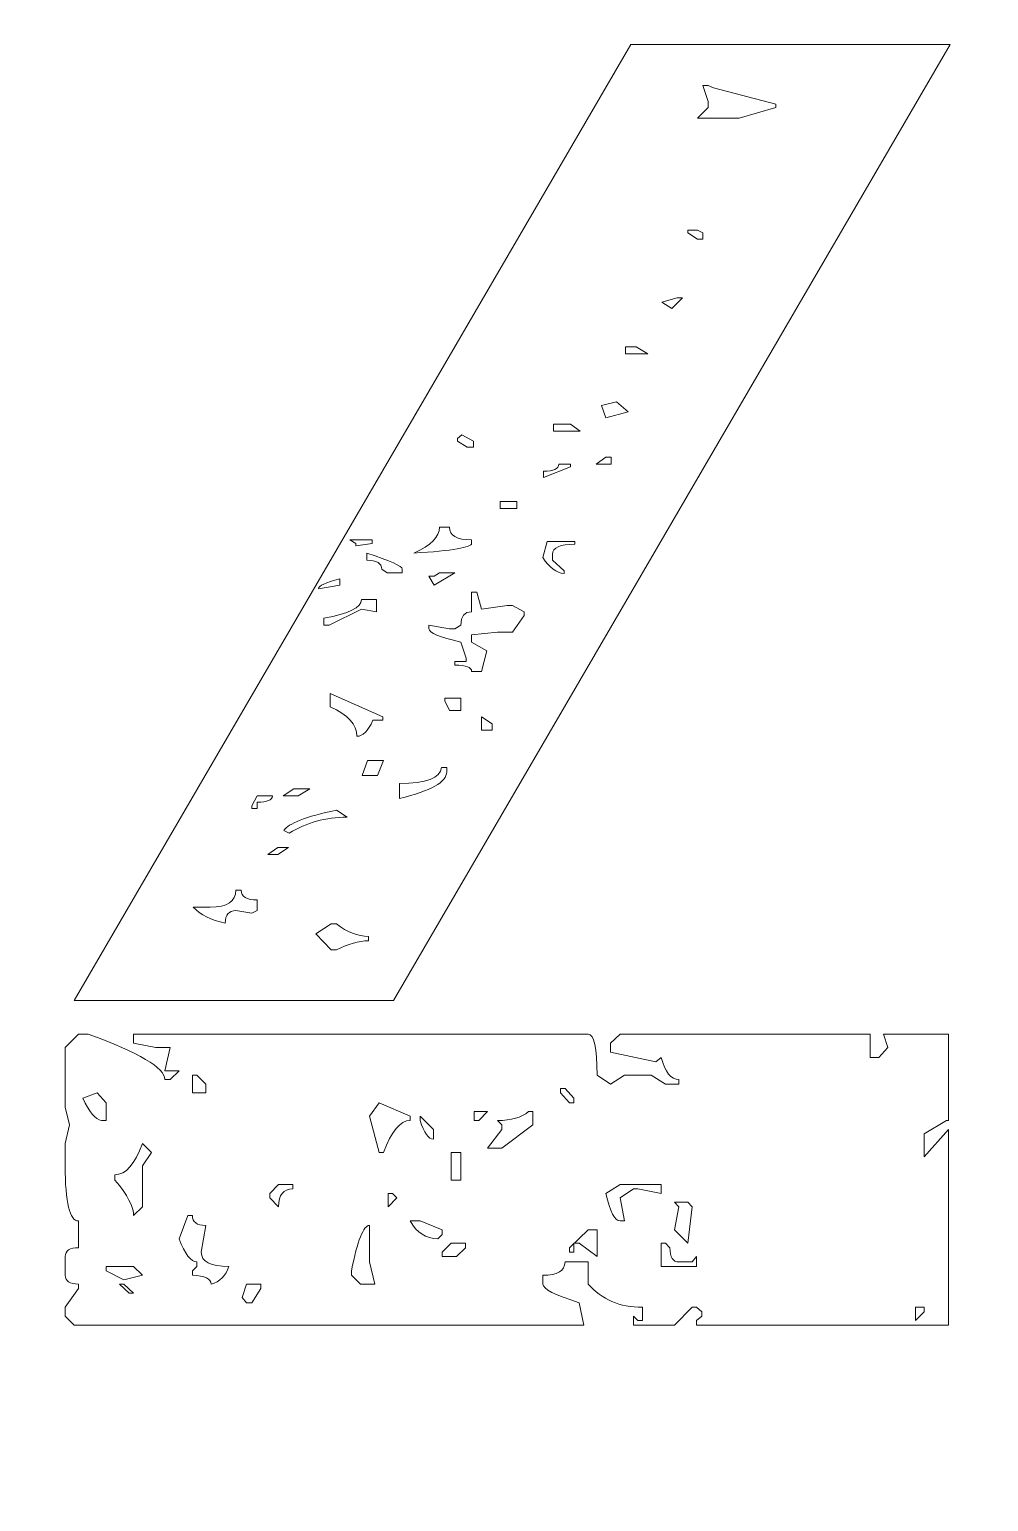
# Model space of a CAD drawing. Header units: centimetres. Extents: x -162 to 162, y -134 to 134.
# Drawn here: x 48.32 to 48.818, y -29.034 to -28.269 of the extents above; entities that cross this region are included whole.
import ezdxf

# ---------------------------------------------------------------- set-up
doc = ezdxf.new("R2010")
doc.units = ezdxf.units.CM
doc.header["$MEASUREMENT"] = 0
doc.layers.add('Capa 1', color=7, linetype='Continuous')
doc.layers.add('GUIDE', color=7, linetype='Continuous')

msp = doc.modelspace()

# ---------------------------------------------------------------- linework, layer by layer
at = {"layer": 'Capa 1', "lineweight": 9}
msp.add_open_spline([(39.49747, -30.2568), (39.49747, -30.2568), (49.20983, -30.2568), (49.20983, -30.2568), (49.20983, -30.2568), (49.20983, -29.8733), (49.20983, -29.8733), (49.20983, -29.8733), (50.06557, -29.8733), (50.06557, -29.8733), (50.06557, -29.8733), (50.06557, -30.16273), (50.06557, -30.16273), (50.12111, -30.14571), (50.17578, -30.12685), (50.22953, -30.10445), (50.47505, -30.00412), (50.73761, -29.95215), (51.00284, -29.95215), (51.00284, -29.95215), (51.43026, -29.95215), (51.43026, -29.95215), (51.43026, -29.95215), (50.92846, -26.84015), (50.92846, -26.84015), (50.92846, -26.84015), (37.81558, -26.84015), (37.81558, -26.84015), (37.81558, -26.84015), (37.31378, -29.95215), (37.31378, -29.95215), (37.31378, -29.95215), (37.7412, -29.95215), (37.7412, -29.95215), (38.00647, -29.95215), (38.26899, -30.00412), (38.51453, -30.10445), (38.55574, -30.12147), (38.59783, -30.13674), (38.64084, -30.15017), (38.64084, -30.15017), (38.64084, -29.8733), (38.64084, -29.8733), (38.64084, -29.8733), (39.49747, -29.8733), (39.49747, -29.8733), (39.49747, -29.8733), (39.49747, -30.2568), (39.49747, -30.2568)], degree=3, knots=[0, 0, 0, 0, 0.0625, 0.0625, 0.0625, 0.125, 0.125, 0.125, 0.1875, 0.1875, 0.1875, 0.25, 0.25, 0.25, 0.3125, 0.3125, 0.3125, 0.375, 0.375, 0.375, 0.4375, 0.4375, 0.4375, 0.5, 0.5, 0.5, 0.5625, 0.5625, 0.5625, 0.625, 0.625, 0.625, 0.6875, 0.6875, 0.6875, 0.75, 0.75, 0.75, 0.8125, 0.8125, 0.8125, 0.875, 0.875, 0.875, 0.9375, 0.9375, 0.9375, 1, 1, 1, 1], dxfattribs=at)
at = {"layer": 'Capa 1', "color": 2, "lineweight": 9}
for points, knots in [([(48.63229, -28.27634), (48.63229, -28.27634), (48.79829, -28.27634), (48.79829, -28.27634), (48.79829, -28.27634), (48.50883, -28.77343), (48.50883, -28.77343), (48.50883, -28.77343), (48.34282, -28.77343), (48.34282, -28.77343), (48.34282, -28.77343), (48.63229, -28.27634), (48.63229, -28.27634)], [0, 0, 0, 0, 0.25, 0.25, 0.25, 0.5, 0.5, 0.5, 0.75, 0.75, 0.75, 1, 1, 1, 1]), ([(48.70766, -28.30917), (48.70766, -28.30917), (48.70766, -28.30732), (48.70766, -28.30732), (48.70766, -28.30732), (48.67529, -28.29899), (48.67529, -28.29899), (48.67529, -28.29899), (48.67252, -28.29761), (48.67252, -28.29761), (48.67252, -28.29761), (48.66974, -28.29761), (48.66974, -28.29761), (48.66974, -28.29761), (48.67252, -28.30593), (48.67252, -28.30593), (48.67252, -28.30593), (48.67252, -28.30917), (48.67252, -28.30917), (48.67252, -28.30917), (48.66697, -28.31472), (48.66697, -28.31472), (48.66697, -28.31472), (48.6887, -28.31472), (48.6887, -28.31472), (48.6887, -28.31472), (48.70766, -28.30917), (48.70766, -28.30917)], [0, 0, 0, 0, 0.111111, 0.111111, 0.111111, 0.222222, 0.222222, 0.222222, 0.333333, 0.333333, 0.333333, 0.444444, 0.444444, 0.444444, 0.555556, 0.555556, 0.555556, 0.666667, 0.666667, 0.666667, 0.777778, 0.777778, 0.777778, 0.888889, 0.888889, 0.888889, 1, 1, 1, 1]), ([(48.66974, -28.3776), (48.66974, -28.3776), (48.66974, -28.37437), (48.66974, -28.37437), (48.66974, -28.37437), (48.66697, -28.37298), (48.66697, -28.37298), (48.66697, -28.37298), (48.66188, -28.37298), (48.66188, -28.37298), (48.66188, -28.37298), (48.66188, -28.37437), (48.66188, -28.37437), (48.66188, -28.37437), (48.66697, -28.3776), (48.66697, -28.3776), (48.66697, -28.3776), (48.66974, -28.3776), (48.66974, -28.3776)], [0, 0, 0, 0, 0.166667, 0.166667, 0.166667, 0.333333, 0.333333, 0.333333, 0.5, 0.5, 0.5, 0.666667, 0.666667, 0.666667, 0.833333, 0.833333, 0.833333, 1, 1, 1, 1]), ([(48.65356, -28.41367), (48.65356, -28.41367), (48.65911, -28.40812), (48.65911, -28.40812), (48.65911, -28.40812), (48.65633, -28.40812), (48.65633, -28.40812), (48.65633, -28.40812), (48.64847, -28.41043), (48.64847, -28.41043), (48.64847, -28.41043), (48.65356, -28.41367), (48.65356, -28.41367)], [0, 0, 0, 0, 0.25, 0.25, 0.25, 0.5, 0.5, 0.5, 0.75, 0.75, 0.75, 1, 1, 1, 1]), ([(48.64107, -28.43725), (48.64107, -28.43725), (48.63506, -28.43356), (48.63506, -28.43356), (48.63506, -28.43356), (48.62951, -28.43356), (48.62951, -28.43356), (48.62951, -28.43356), (48.62951, -28.43725), (48.62951, -28.43725), (48.62951, -28.43725), (48.64107, -28.43725), (48.64107, -28.43725)], [0, 0, 0, 0, 0.25, 0.25, 0.25, 0.5, 0.5, 0.5, 0.75, 0.75, 0.75, 1, 1, 1, 1]), ([(48.6309, -28.46731), (48.6309, -28.46731), (48.62489, -28.46222), (48.62489, -28.46222), (48.62489, -28.46222), (48.61703, -28.46407), (48.61703, -28.46407), (48.61703, -28.46407), (48.61934, -28.47055), (48.61934, -28.47055), (48.61934, -28.47055), (48.6309, -28.46731), (48.6309, -28.46731)], [0, 0, 0, 0, 0.25, 0.25, 0.25, 0.5, 0.5, 0.5, 0.75, 0.75, 0.75, 1, 1, 1, 1]), ([(48.60593, -28.47748), (48.60593, -28.47748), (48.60084, -28.47378), (48.60084, -28.47378), (48.60084, -28.47378), (48.59206, -28.47378), (48.59206, -28.47378), (48.59206, -28.47378), (48.59206, -28.47748), (48.59206, -28.47748), (48.59206, -28.47748), (48.60593, -28.47748), (48.60593, -28.47748)], [0, 0, 0, 0, 0.25, 0.25, 0.25, 0.5, 0.5, 0.5, 0.75, 0.75, 0.75, 1, 1, 1, 1]), ([(48.55044, -28.48581), (48.55044, -28.48581), (48.55044, -28.48257), (48.55044, -28.48257), (48.55044, -28.48257), (48.54443, -28.47933), (48.54443, -28.47933), (48.54443, -28.47933), (48.54212, -28.48118), (48.54212, -28.48118), (48.54212, -28.48118), (48.54212, -28.48257), (48.54212, -28.48257), (48.54212, -28.48257), (48.5472, -28.48581), (48.5472, -28.48581), (48.5472, -28.48581), (48.55044, -28.48581), (48.55044, -28.48581)], [0, 0, 0, 0, 0.166667, 0.166667, 0.166667, 0.333333, 0.333333, 0.333333, 0.5, 0.5, 0.5, 0.666667, 0.666667, 0.666667, 0.833333, 0.833333, 0.833333, 1, 1, 1, 1]), ([(48.60084, -28.49598), (48.60084, -28.49598), (48.60084, -28.49459), (48.60084, -28.49459), (48.60084, -28.49459), (48.59483, -28.49459), (48.59483, -28.49459), (48.59483, -28.49706), (48.59221, -28.49829), (48.58697, -28.49829), (48.58697, -28.49829), (48.58697, -28.50153), (48.58697, -28.50153), (48.58697, -28.50153), (48.60084, -28.49598), (48.60084, -28.49598)], [0, 0, 0, 0, 0.2, 0.2, 0.2, 0.4, 0.4, 0.4, 0.6, 0.6, 0.6, 0.8, 0.8, 0.8, 1, 1, 1, 1]), ([(48.62212, -28.49459), (48.62212, -28.49459), (48.62212, -28.49089), (48.62212, -28.49089), (48.62212, -28.49089), (48.61934, -28.49089), (48.61934, -28.49089), (48.61934, -28.49089), (48.61425, -28.49459), (48.61425, -28.49459), (48.61425, -28.49459), (48.62212, -28.49459), (48.62212, -28.49459)], [0, 0, 0, 0, 0.25, 0.25, 0.25, 0.5, 0.5, 0.5, 0.75, 0.75, 0.75, 1, 1, 1, 1]), ([(48.5731, -28.51771), (48.5731, -28.51771), (48.5731, -28.51401), (48.5731, -28.51401), (48.5731, -28.51401), (48.56431, -28.51401), (48.56431, -28.51401), (48.56431, -28.51401), (48.56431, -28.51771), (48.56431, -28.51771), (48.56431, -28.51771), (48.5731, -28.51771), (48.5731, -28.51771)], [0, 0, 0, 0, 0.25, 0.25, 0.25, 0.5, 0.5, 0.5, 0.75, 0.75, 0.75, 1, 1, 1, 1]), ([(48.54952, -28.53575), (48.54952, -28.53575), (48.54952, -28.5339), (48.54952, -28.5339), (48.54181, -28.5339), (48.53796, -28.53174), (48.53796, -28.52742), (48.53796, -28.52742), (48.53287, -28.52742), (48.53287, -28.52742), (48.53287, -28.53236), (48.5284, -28.53683), (48.51946, -28.54083), (48.5395, -28.5396), (48.54952, -28.53791), (48.54952, -28.53575)], [0, 0, 0, 0, 0.2, 0.2, 0.2, 0.4, 0.4, 0.4, 0.6, 0.6, 0.6, 0.8, 0.8, 0.8, 1, 1, 1, 1]), ([(48.49773, -28.53575), (48.49773, -28.53575), (48.49773, -28.5339), (48.49773, -28.5339), (48.49773, -28.5339), (48.48617, -28.5339), (48.48617, -28.5339), (48.48617, -28.5339), (48.4894, -28.53575), (48.4894, -28.53575), (48.4894, -28.53575), (48.4894, -28.53713), (48.4894, -28.53713), (48.4894, -28.53713), (48.49773, -28.53575), (48.49773, -28.53575)], [0, 0, 0, 0, 0.2, 0.2, 0.2, 0.4, 0.4, 0.4, 0.6, 0.6, 0.6, 0.8, 0.8, 0.8, 1, 1, 1, 1]), ([(48.59761, -28.55147), (48.59761, -28.55147), (48.59761, -28.55008), (48.59761, -28.55008), (48.59761, -28.55008), (48.5916, -28.54453), (48.5916, -28.54453), (48.5916, -28.54453), (48.5916, -28.5413), (48.5916, -28.5413), (48.5916, -28.53791), (48.59545, -28.53621), (48.60316, -28.53621), (48.60316, -28.53621), (48.60316, -28.53482), (48.60316, -28.53482), (48.60316, -28.53482), (48.58882, -28.53482), (48.58882, -28.53482), (48.58882, -28.53482), (48.58651, -28.54315), (48.58651, -28.54315), (48.5899, -28.54839), (48.5936, -28.55116), (48.59761, -28.55147)], [0, 0, 0, 0, 0.125, 0.125, 0.125, 0.25, 0.25, 0.25, 0.375, 0.375, 0.375, 0.5, 0.5, 0.5, 0.625, 0.625, 0.625, 0.75, 0.75, 0.75, 0.875, 0.875, 0.875, 1, 1, 1, 1]), ([(48.51345, -28.55101), (48.51345, -28.55101), (48.51345, -28.54916), (48.51345, -28.54916), (48.51345, -28.54762), (48.50728, -28.54484), (48.49495, -28.54083), (48.49495, -28.54083), (48.49495, -28.54453), (48.49495, -28.54453), (48.50019, -28.54453), (48.50281, -28.54607), (48.50281, -28.54916), (48.50281, -28.54916), (48.50559, -28.55101), (48.50559, -28.55101), (48.50559, -28.55101), (48.51345, -28.55101), (48.51345, -28.55101)], [0, 0, 0, 0, 0.166667, 0.166667, 0.166667, 0.333333, 0.333333, 0.333333, 0.5, 0.5, 0.5, 0.666667, 0.666667, 0.666667, 0.833333, 0.833333, 0.833333, 1, 1, 1, 1]), ([(48.48108, -28.55748), (48.48108, -28.55748), (48.48108, -28.55424), (48.48108, -28.55424), (48.47368, -28.55609), (48.46998, -28.55779), (48.46998, -28.55933), (48.46998, -28.55933), (48.48108, -28.55748), (48.48108, -28.55748)], [0, 0, 0, 0, 0.333333, 0.333333, 0.333333, 0.666667, 0.666667, 0.666667, 1, 1, 1, 1]), ([(48.54073, -28.55101), (48.54073, -28.55101), (48.53287, -28.55101), (48.53287, -28.55101), (48.53287, -28.55101), (48.5301, -28.55286), (48.5301, -28.55286), (48.5301, -28.55286), (48.52732, -28.55286), (48.52732, -28.55286), (48.52732, -28.55286), (48.5301, -28.55748), (48.5301, -28.55748), (48.5301, -28.55748), (48.54073, -28.55101), (48.54073, -28.55101)], [0, 0, 0, 0, 0.2, 0.2, 0.2, 0.4, 0.4, 0.4, 0.6, 0.6, 0.6, 0.8, 0.8, 0.8, 1, 1, 1, 1]), ([(48.49218, -28.56997), (48.49218, -28.56997), (48.50004, -28.57135), (48.50004, -28.57135), (48.50004, -28.57135), (48.50004, -28.56488), (48.50004, -28.56488), (48.50004, -28.56488), (48.49218, -28.56488), (48.49218, -28.56488), (48.49218, -28.5692), (48.4857, -28.57243), (48.47276, -28.57459), (48.47276, -28.57459), (48.47276, -28.57829), (48.47276, -28.57829), (48.47276, -28.57829), (48.47553, -28.57829), (48.47553, -28.57829), (48.47553, -28.57829), (48.49218, -28.56997), (48.49218, -28.56997)], [0, 0, 0, 0, 0.142857, 0.142857, 0.142857, 0.285714, 0.285714, 0.285714, 0.428571, 0.428571, 0.428571, 0.571429, 0.571429, 0.571429, 0.714286, 0.714286, 0.714286, 0.857143, 0.857143, 0.857143, 1, 1, 1, 1]), ([(48.5546, -28.60233), (48.5546, -28.60233), (48.55738, -28.5917), (48.55738, -28.5917), (48.55738, -28.5917), (48.54952, -28.58708), (48.54952, -28.58708), (48.54952, -28.58708), (48.54952, -28.58338), (48.54952, -28.58338), (48.54952, -28.58338), (48.56293, -28.58199), (48.56293, -28.58199), (48.56293, -28.58199), (48.57079, -28.58199), (48.57079, -28.58199), (48.57079, -28.58199), (48.5768, -28.5732), (48.5768, -28.5732), (48.5768, -28.5732), (48.5768, -28.57135), (48.5768, -28.57135), (48.5768, -28.57135), (48.57079, -28.56812), (48.57079, -28.56812), (48.57079, -28.56812), (48.56801, -28.56812), (48.56801, -28.56812), (48.56801, -28.56812), (48.5546, -28.56997), (48.5546, -28.56997), (48.5546, -28.56997), (48.55229, -28.56118), (48.55229, -28.56118), (48.55229, -28.56118), (48.54952, -28.56118), (48.54952, -28.56118), (48.54952, -28.56118), (48.54952, -28.57135), (48.54952, -28.57135), (48.54582, -28.57135), (48.54397, -28.57367), (48.54397, -28.57829), (48.54397, -28.57829), (48.54073, -28.58014), (48.54073, -28.58014), (48.54073, -28.58014), (48.53796, -28.58014), (48.53796, -28.58014), (48.53796, -28.58014), (48.52732, -28.57829), (48.52732, -28.57829), (48.52732, -28.57829), (48.52732, -28.58014), (48.52732, -28.58014), (48.52732, -28.5823), (48.53287, -28.58461), (48.54397, -28.58708), (48.54397, -28.58708), (48.54674, -28.5954), (48.54674, -28.5954), (48.54674, -28.5954), (48.54674, -28.59725), (48.54674, -28.59725), (48.54674, -28.59725), (48.54073, -28.59725), (48.54073, -28.59725), (48.54073, -28.59725), (48.54073, -28.5991), (48.54073, -28.5991), (48.54659, -28.5991), (48.54952, -28.60018), (48.54952, -28.60233), (48.54952, -28.60233), (48.5546, -28.60233), (48.5546, -28.60233)], [0, 0, 0, 0, 0.04, 0.04, 0.04, 0.08, 0.08, 0.08, 0.12, 0.12, 0.12, 0.16, 0.16, 0.16, 0.2, 0.2, 0.2, 0.24, 0.24, 0.24, 0.28, 0.28, 0.28, 0.32, 0.32, 0.32, 0.36, 0.36, 0.36, 0.4, 0.4, 0.4, 0.44, 0.44, 0.44, 0.48, 0.48, 0.48, 0.52, 0.52, 0.52, 0.56, 0.56, 0.56, 0.6, 0.6, 0.6, 0.64, 0.64, 0.64, 0.68, 0.68, 0.68, 0.72, 0.72, 0.72, 0.76, 0.76, 0.76, 0.8, 0.8, 0.8, 0.84, 0.84, 0.84, 0.88, 0.88, 0.88, 0.92, 0.92, 0.92, 0.96, 0.96, 0.96, 1, 1, 1, 1]), ([(48.50328, -28.62777), (48.50328, -28.62777), (48.50328, -28.62592), (48.50328, -28.62592), (48.50328, -28.62592), (48.47599, -28.61389), (48.47599, -28.61389), (48.47599, -28.61389), (48.47599, -28.62083), (48.47599, -28.62083), (48.48524, -28.62484), (48.48987, -28.62993), (48.48987, -28.63609), (48.49295, -28.63609), (48.49572, -28.63332), (48.49819, -28.62777), (48.49819, -28.62777), (48.50328, -28.62777), (48.50328, -28.62777)], [0, 0, 0, 0, 0.166667, 0.166667, 0.166667, 0.333333, 0.333333, 0.333333, 0.5, 0.5, 0.5, 0.666667, 0.666667, 0.666667, 0.833333, 0.833333, 0.833333, 1, 1, 1, 1]), ([(48.54397, -28.62268), (48.54397, -28.62268), (48.54397, -28.61621), (48.54397, -28.61621), (48.54397, -28.61621), (48.53564, -28.61621), (48.53564, -28.61621), (48.53564, -28.61621), (48.53564, -28.61759), (48.53564, -28.61759), (48.53564, -28.61759), (48.53796, -28.62268), (48.53796, -28.62268), (48.53796, -28.62268), (48.54397, -28.62268), (48.54397, -28.62268)], [0, 0, 0, 0, 0.2, 0.2, 0.2, 0.4, 0.4, 0.4, 0.6, 0.6, 0.6, 0.8, 0.8, 0.8, 1, 1, 1, 1]), ([(48.56015, -28.63285), (48.56015, -28.63285), (48.56015, -28.62962), (48.56015, -28.62962), (48.56015, -28.62962), (48.5546, -28.62592), (48.5546, -28.62592), (48.5546, -28.62592), (48.5546, -28.63285), (48.5546, -28.63285), (48.5546, -28.63285), (48.56015, -28.63285), (48.56015, -28.63285)], [0, 0, 0, 0, 0.25, 0.25, 0.25, 0.5, 0.5, 0.5, 0.75, 0.75, 0.75, 1, 1, 1, 1]), ([(48.5005, -28.65644), (48.5005, -28.65644), (48.50374, -28.64858), (48.50374, -28.64858), (48.50374, -28.64858), (48.49542, -28.64858), (48.49542, -28.64858), (48.49542, -28.64858), (48.49264, -28.65644), (48.49264, -28.65644), (48.49264, -28.65644), (48.5005, -28.65644), (48.5005, -28.65644)], [0, 0, 0, 0, 0.25, 0.25, 0.25, 0.5, 0.5, 0.5, 0.75, 0.75, 0.75, 1, 1, 1, 1]), ([(48.53657, -28.65459), (48.53657, -28.65459), (48.53657, -28.65227), (48.53657, -28.65227), (48.53657, -28.65227), (48.5338, -28.65227), (48.5338, -28.65227), (48.53318, -28.65782), (48.52593, -28.6606), (48.51206, -28.6606), (48.51206, -28.6606), (48.51206, -28.66846), (48.51206, -28.66846), (48.5284, -28.66445), (48.53657, -28.65983), (48.53657, -28.65459)], [0, 0, 0, 0, 0.2, 0.2, 0.2, 0.4, 0.4, 0.4, 0.6, 0.6, 0.6, 0.8, 0.8, 0.8, 1, 1, 1, 1]), ([(48.46536, -28.66337), (48.46536, -28.66337), (48.45704, -28.66337), (48.45704, -28.66337), (48.45704, -28.66337), (48.45149, -28.66707), (48.45149, -28.66707), (48.45149, -28.66707), (48.45935, -28.66707), (48.45935, -28.66707), (48.45935, -28.66707), (48.46536, -28.66337), (48.46536, -28.66337)], [0, 0, 0, 0, 0.25, 0.25, 0.25, 0.5, 0.5, 0.5, 0.75, 0.75, 0.75, 1, 1, 1, 1]), ([(48.43808, -28.67355), (48.43808, -28.67355), (48.43808, -28.67031), (48.43808, -28.67031), (48.44332, -28.67031), (48.44594, -28.66923), (48.44594, -28.66707), (48.44594, -28.66707), (48.43808, -28.66707), (48.43808, -28.66707), (48.43808, -28.66707), (48.4353, -28.67216), (48.4353, -28.67216), (48.4353, -28.67216), (48.4353, -28.67355), (48.4353, -28.67355), (48.4353, -28.67355), (48.43808, -28.67355), (48.43808, -28.67355)], [0, 0, 0, 0, 0.166667, 0.166667, 0.166667, 0.333333, 0.333333, 0.333333, 0.5, 0.5, 0.5, 0.666667, 0.666667, 0.666667, 0.833333, 0.833333, 0.833333, 1, 1, 1, 1]), ([(48.48478, -28.67817), (48.48478, -28.67817), (48.47923, -28.67447), (48.47923, -28.67447), (48.4632, -28.67786), (48.45411, -28.68141), (48.45195, -28.68511), (48.45195, -28.68511), (48.45472, -28.68649), (48.45472, -28.68649), (48.46366, -28.68094), (48.47368, -28.67817), (48.48478, -28.67817)], [0, 0, 0, 0, 0.25, 0.25, 0.25, 0.5, 0.5, 0.5, 0.75, 0.75, 0.75, 1, 1, 1, 1]), ([(48.45426, -28.69389), (48.45426, -28.69389), (48.44871, -28.69389), (48.44871, -28.69389), (48.44871, -28.69389), (48.44363, -28.69759), (48.44363, -28.69759), (48.44363, -28.69759), (48.44871, -28.69759), (48.44871, -28.69759), (48.44871, -28.69759), (48.45426, -28.69389), (48.45426, -28.69389)], [0, 0, 0, 0, 0.25, 0.25, 0.25, 0.5, 0.5, 0.5, 0.75, 0.75, 0.75, 1, 1, 1, 1]), ([(48.42143, -28.7332), (48.42143, -28.72888), (48.42328, -28.72672), (48.42698, -28.72672), (48.42698, -28.72672), (48.4353, -28.72811), (48.4353, -28.72811), (48.4353, -28.72811), (48.43808, -28.72672), (48.43808, -28.72672), (48.43808, -28.72672), (48.43808, -28.72117), (48.43808, -28.72117), (48.43253, -28.72117), (48.42975, -28.71948), (48.42975, -28.71609), (48.42975, -28.71609), (48.42698, -28.71609), (48.42698, -28.71609), (48.42698, -28.72194), (48.42251, -28.72487), (48.41357, -28.72487), (48.41357, -28.72487), (48.40478, -28.72487), (48.40478, -28.72487), (48.40848, -28.72888), (48.41403, -28.73166), (48.42143, -28.7332)], [0, 0, 0, 0, 0.111111, 0.111111, 0.111111, 0.222222, 0.222222, 0.222222, 0.333333, 0.333333, 0.333333, 0.444444, 0.444444, 0.444444, 0.555556, 0.555556, 0.555556, 0.666667, 0.666667, 0.666667, 0.777778, 0.777778, 0.777778, 0.888889, 0.888889, 0.888889, 1, 1, 1, 1]), ([(48.49588, -28.74244), (48.49588, -28.74244), (48.49588, -28.74013), (48.49588, -28.74013), (48.49033, -28.74013), (48.48478, -28.73797), (48.47923, -28.73366), (48.47923, -28.73366), (48.47646, -28.73366), (48.47646, -28.73366), (48.47646, -28.73366), (48.4686, -28.73875), (48.4686, -28.73875), (48.4686, -28.73875), (48.47646, -28.74707), (48.47646, -28.74707), (48.47646, -28.74707), (48.47923, -28.74707), (48.47923, -28.74707), (48.4854, -28.74399), (48.49095, -28.74244), (48.49588, -28.74244)], [0, 0, 0, 0, 0.142857, 0.142857, 0.142857, 0.285714, 0.285714, 0.285714, 0.428571, 0.428571, 0.428571, 0.571429, 0.571429, 0.571429, 0.714286, 0.714286, 0.714286, 0.857143, 0.857143, 0.857143, 1, 1, 1, 1]), ([(48.79737, -28.83585), (48.79737, -28.83585), (48.79644, -28.83585), (48.79644, -28.83585), (48.79644, -28.83585), (48.78488, -28.84279), (48.78488, -28.84279), (48.78488, -28.84279), (48.78488, -28.85481), (48.78488, -28.85481), (48.78488, -28.85481), (48.79737, -28.84048), (48.79737, -28.84048), (48.79737, -28.84048), (48.79737, -28.94221), (48.79737, -28.94221), (48.79737, -28.94221), (48.66651, -28.94221), (48.66651, -28.94221), (48.66651, -28.94221), (48.66651, -28.93989), (48.66651, -28.93989), (48.66651, -28.93989), (48.66928, -28.93758), (48.66928, -28.93758), (48.66928, -28.93758), (48.66928, -28.93527), (48.66928, -28.93527), (48.66928, -28.93527), (48.66651, -28.93296), (48.66651, -28.93296), (48.66651, -28.93296), (48.66419, -28.93296), (48.66419, -28.93296), (48.66419, -28.93296), (48.65495, -28.94221), (48.65495, -28.94221), (48.65495, -28.94221), (48.63368, -28.94221), (48.63368, -28.94221), (48.63368, -28.94221), (48.63368, -28.93758), (48.63368, -28.93758), (48.63368, -28.93758), (48.63599, -28.93989), (48.63599, -28.93989), (48.63599, -28.93989), (48.6383, -28.93989), (48.6383, -28.93989), (48.6383, -28.93989), (48.6383, -28.93296), (48.6383, -28.93296), (48.62659, -28.93296), (48.61718, -28.92895), (48.61009, -28.92093), (48.61009, -28.92093), (48.61009, -28.90937), (48.61009, -28.90937), (48.61009, -28.90937), (48.59807, -28.90937), (48.59807, -28.90937), (48.59807, -28.914), (48.59422, -28.91631), (48.58651, -28.91631), (48.58651, -28.91631), (48.58651, -28.92093), (48.58651, -28.92093), (48.58651, -28.9234), (48.59283, -28.92664), (48.60547, -28.93065), (48.60547, -28.93065), (48.60778, -28.94221), (48.60778, -28.94221), (48.60778, -28.94221), (48.34282, -28.94221), (48.34282, -28.94221), (48.34282, -28.94221), (48.3382, -28.93758), (48.3382, -28.93758), (48.3382, -28.93758), (48.3382, -28.93296), (48.3382, -28.93296), (48.3382, -28.93296), (48.34513, -28.92325), (48.34513, -28.92325), (48.34513, -28.92325), (48.34513, -28.92093), (48.34513, -28.92093), (48.34051, -28.92093), (48.3382, -28.91939), (48.3382, -28.91631), (48.3382, -28.91631), (48.3382, -28.9066), (48.3382, -28.9066), (48.3382, -28.90352), (48.34051, -28.90198), (48.34513, -28.90198), (48.34513, -28.90198), (48.34513, -28.8881), (48.34513, -28.8881), (48.34051, -28.8881), (48.3382, -28.87855), (48.3382, -28.85943), (48.3382, -28.85943), (48.3382, -28.84787), (48.3382, -28.84787), (48.3382, -28.84787), (48.34051, -28.83816), (48.34051, -28.83816), (48.34051, -28.83816), (48.3382, -28.82892), (48.3382, -28.82892), (48.3382, -28.82892), (48.3382, -28.79793), (48.3382, -28.79793), (48.3382, -28.79793), (48.34513, -28.791), (48.34513, -28.791), (48.34513, -28.791), (48.35022, -28.791), (48.35022, -28.791), (48.37673, -28.80055), (48.38999, -28.80841), (48.38999, -28.81458), (48.38999, -28.81458), (48.39276, -28.81458), (48.39276, -28.81458), (48.39276, -28.81458), (48.39738, -28.80996), (48.39738, -28.80996), (48.39738, -28.80996), (48.38999, -28.80996), (48.38999, -28.80996), (48.38999, -28.80996), (48.39276, -28.79793), (48.39276, -28.79793), (48.39276, -28.79793), (48.38536, -28.79793), (48.38536, -28.79793), (48.38536, -28.79793), (48.3738, -28.79562), (48.3738, -28.79562), (48.3738, -28.79562), (48.3738, -28.791), (48.3738, -28.791), (48.3738, -28.791), (48.61009, -28.791), (48.61009, -28.791), (48.61318, -28.791), (48.61472, -28.79809), (48.61472, -28.81227), (48.61472, -28.81227), (48.62165, -28.81689), (48.62165, -28.81689), (48.62165, -28.81689), (48.62905, -28.81227), (48.62905, -28.81227), (48.62905, -28.81227), (48.64292, -28.81227), (48.64292, -28.81227), (48.64292, -28.81227), (48.65032, -28.81689), (48.65032, -28.81689), (48.65032, -28.81689), (48.65726, -28.81689), (48.65726, -28.81689), (48.65726, -28.81689), (48.65726, -28.81458), (48.65726, -28.81458), (48.65325, -28.81458), (48.65017, -28.81073), (48.64801, -28.80302), (48.64801, -28.80302), (48.64524, -28.80533), (48.64524, -28.80533), (48.64524, -28.80533), (48.62165, -28.80025), (48.62165, -28.80025), (48.62165, -28.80025), (48.62165, -28.79562), (48.62165, -28.79562), (48.62165, -28.79562), (48.62674, -28.791), (48.62674, -28.791), (48.62674, -28.791), (48.75668, -28.791), (48.75668, -28.791), (48.75668, -28.791), (48.75668, -28.80302), (48.75668, -28.80302), (48.75668, -28.80302), (48.7613, -28.80302), (48.7613, -28.80302), (48.7613, -28.80302), (48.76592, -28.79793), (48.76592, -28.79793), (48.76592, -28.79793), (48.76361, -28.791), (48.76361, -28.791), (48.76361, -28.791), (48.79737, -28.791), (48.79737, -28.791), (48.79737, -28.791), (48.79737, -28.83585), (48.79737, -28.83585)], [0, 0, 0, 0, 0.014706, 0.014706, 0.014706, 0.029412, 0.029412, 0.029412, 0.044118, 0.044118, 0.044118, 0.058824, 0.058824, 0.058824, 0.073529, 0.073529, 0.073529, 0.088235, 0.088235, 0.088235, 0.102941, 0.102941, 0.102941, 0.117647, 0.117647, 0.117647, 0.132353, 0.132353, 0.132353, 0.147059, 0.147059, 0.147059, 0.161765, 0.161765, 0.161765, 0.176471, 0.176471, 0.176471, 0.191176, 0.191176, 0.191176, 0.205882, 0.205882, 0.205882, 0.220588, 0.220588, 0.220588, 0.235294, 0.235294, 0.235294, 0.25, 0.25, 0.25, 0.264706, 0.264706, 0.264706, 0.279412, 0.279412, 0.279412, 0.294118, 0.294118, 0.294118, 0.308824, 0.308824, 0.308824, 0.323529, 0.323529, 0.323529, 0.338235, 0.338235, 0.338235, 0.352941, 0.352941, 0.352941, 0.367647, 0.367647, 0.367647, 0.382353, 0.382353, 0.382353, 0.397059, 0.397059, 0.397059, 0.411765, 0.411765, 0.411765, 0.426471, 0.426471, 0.426471, 0.441176, 0.441176, 0.441176, 0.455882, 0.455882, 0.455882, 0.470588, 0.470588, 0.470588, 0.485294, 0.485294, 0.485294, 0.5, 0.5, 0.5, 0.514706, 0.514706, 0.514706, 0.529412, 0.529412, 0.529412, 0.544118, 0.544118, 0.544118, 0.558824, 0.558824, 0.558824, 0.573529, 0.573529, 0.573529, 0.588235, 0.588235, 0.588235, 0.602941, 0.602941, 0.602941, 0.617647, 0.617647, 0.617647, 0.632353, 0.632353, 0.632353, 0.647059, 0.647059, 0.647059, 0.661765, 0.661765, 0.661765, 0.676471, 0.676471, 0.676471, 0.691176, 0.691176, 0.691176, 0.705882, 0.705882, 0.705882, 0.720588, 0.720588, 0.720588, 0.735294, 0.735294, 0.735294, 0.75, 0.75, 0.75, 0.764706, 0.764706, 0.764706, 0.779412, 0.779412, 0.779412, 0.794118, 0.794118, 0.794118, 0.808824, 0.808824, 0.808824, 0.823529, 0.823529, 0.823529, 0.838235, 0.838235, 0.838235, 0.852941, 0.852941, 0.852941, 0.867647, 0.867647, 0.867647, 0.882353, 0.882353, 0.882353, 0.897059, 0.897059, 0.897059, 0.911765, 0.911765, 0.911765, 0.926471, 0.926471, 0.926471, 0.941176, 0.941176, 0.941176, 0.955882, 0.955882, 0.955882, 0.970588, 0.970588, 0.970588, 0.985294, 0.985294, 0.985294, 1, 1, 1, 1]), ([(48.40663, -28.81227), (48.40663, -28.81227), (48.40432, -28.81227), (48.40432, -28.81227), (48.40432, -28.81227), (48.40432, -28.82152), (48.40432, -28.82152), (48.40432, -28.82152), (48.41126, -28.82152), (48.41126, -28.82152), (48.41126, -28.82152), (48.41126, -28.81689), (48.41126, -28.81689), (48.41126, -28.81689), (48.40663, -28.81227), (48.40663, -28.81227)], [0, 0, 0, 0, 0.2, 0.2, 0.2, 0.4, 0.4, 0.4, 0.6, 0.6, 0.6, 0.8, 0.8, 0.8, 1, 1, 1, 1]), ([(48.35484, -28.82152), (48.35484, -28.82152), (48.34744, -28.82429), (48.34744, -28.82429), (48.35053, -28.83138), (48.35376, -28.83523), (48.35715, -28.83585), (48.35715, -28.83585), (48.35947, -28.83585), (48.35947, -28.83585), (48.35947, -28.83585), (48.35947, -28.8266), (48.35947, -28.8266), (48.35947, -28.8266), (48.35484, -28.82152), (48.35484, -28.82152)], [0, 0, 0, 0, 0.2, 0.2, 0.2, 0.4, 0.4, 0.4, 0.6, 0.6, 0.6, 0.8, 0.8, 0.8, 1, 1, 1, 1]), ([(48.59807, -28.8192), (48.59807, -28.8192), (48.59576, -28.8192), (48.59576, -28.8192), (48.59576, -28.8192), (48.59576, -28.82152), (48.59576, -28.82152), (48.59576, -28.82152), (48.60038, -28.8266), (48.60038, -28.8266), (48.60038, -28.8266), (48.60269, -28.8266), (48.60269, -28.8266), (48.60269, -28.8266), (48.60269, -28.82429), (48.60269, -28.82429), (48.60269, -28.82429), (48.59807, -28.8192), (48.59807, -28.8192)], [0, 0, 0, 0, 0.166667, 0.166667, 0.166667, 0.333333, 0.333333, 0.333333, 0.5, 0.5, 0.5, 0.666667, 0.666667, 0.666667, 0.833333, 0.833333, 0.833333, 1, 1, 1, 1]), ([(48.51761, -28.83354), (48.51761, -28.83354), (48.50143, -28.8266), (48.50143, -28.8266), (48.50143, -28.8266), (48.49634, -28.83354), (48.49634, -28.83354), (48.49634, -28.83354), (48.50143, -28.8525), (48.50143, -28.8525), (48.50143, -28.8525), (48.50374, -28.8525), (48.50374, -28.8525), (48.50775, -28.8414), (48.51237, -28.83585), (48.51761, -28.83585), (48.51761, -28.83585), (48.51761, -28.83354), (48.51761, -28.83354)], [0, 0, 0, 0, 0.166667, 0.166667, 0.166667, 0.333333, 0.333333, 0.333333, 0.5, 0.5, 0.5, 0.666667, 0.666667, 0.666667, 0.833333, 0.833333, 0.833333, 1, 1, 1, 1]), ([(48.5227, -28.83354), (48.5227, -28.83354), (48.5227, -28.83585), (48.5227, -28.83585), (48.52486, -28.84232), (48.52717, -28.84556), (48.52963, -28.84556), (48.52963, -28.84556), (48.52963, -28.84048), (48.52963, -28.84048), (48.52963, -28.84048), (48.5227, -28.83354), (48.5227, -28.83354)], [0, 0, 0, 0, 0.25, 0.25, 0.25, 0.5, 0.5, 0.5, 0.75, 0.75, 0.75, 1, 1, 1, 1]), ([(48.55784, -28.83123), (48.55784, -28.83123), (48.5509, -28.83123), (48.5509, -28.83123), (48.5509, -28.83123), (48.5509, -28.83585), (48.5509, -28.83585), (48.5509, -28.83585), (48.55322, -28.83585), (48.55322, -28.83585), (48.55322, -28.83585), (48.55784, -28.83123), (48.55784, -28.83123)], [0, 0, 0, 0, 0.25, 0.25, 0.25, 0.5, 0.5, 0.5, 0.75, 0.75, 0.75, 1, 1, 1, 1]), ([(48.58142, -28.83123), (48.58142, -28.83123), (48.57911, -28.83123), (48.57911, -28.83123), (48.57541, -28.83431), (48.57002, -28.83585), (48.56293, -28.83585), (48.56293, -28.83585), (48.56524, -28.83816), (48.56524, -28.83816), (48.56524, -28.83816), (48.56524, -28.84048), (48.56524, -28.84048), (48.56524, -28.84048), (48.55784, -28.85019), (48.55784, -28.85019), (48.55784, -28.85019), (48.56524, -28.85019), (48.56524, -28.85019), (48.56524, -28.85019), (48.58142, -28.83816), (48.58142, -28.83816), (48.58142, -28.83816), (48.58142, -28.83123), (48.58142, -28.83123)], [0, 0, 0, 0, 0.125, 0.125, 0.125, 0.25, 0.25, 0.25, 0.375, 0.375, 0.375, 0.5, 0.5, 0.5, 0.625, 0.625, 0.625, 0.75, 0.75, 0.75, 0.875, 0.875, 0.875, 1, 1, 1, 1]), ([(48.37843, -28.84787), (48.37442, -28.85866), (48.36964, -28.86406), (48.36409, -28.86406), (48.36409, -28.86406), (48.36409, -28.86683), (48.36409, -28.86683), (48.37056, -28.87454), (48.3738, -28.8807), (48.3738, -28.88533), (48.3738, -28.88533), (48.37843, -28.8807), (48.37843, -28.8807), (48.37843, -28.8807), (48.37843, -28.85943), (48.37843, -28.85943), (48.37843, -28.85943), (48.38305, -28.8525), (48.38305, -28.8525), (48.38305, -28.8525), (48.37843, -28.84787), (48.37843, -28.84787)], [0, 0, 0, 0, 0.142857, 0.142857, 0.142857, 0.285714, 0.285714, 0.285714, 0.428571, 0.428571, 0.428571, 0.571429, 0.571429, 0.571429, 0.714286, 0.714286, 0.714286, 0.857143, 0.857143, 0.857143, 1, 1, 1, 1]), ([(48.54397, -28.8525), (48.54397, -28.8525), (48.53888, -28.8525), (48.53888, -28.8525), (48.53888, -28.8525), (48.53888, -28.86683), (48.53888, -28.86683), (48.53888, -28.86683), (48.54397, -28.86683), (48.54397, -28.86683), (48.54397, -28.86683), (48.54397, -28.8525), (48.54397, -28.8525)], [0, 0, 0, 0, 0.25, 0.25, 0.25, 0.5, 0.5, 0.5, 0.75, 0.75, 0.75, 1, 1, 1, 1]), ([(48.45657, -28.86914), (48.45657, -28.86914), (48.44917, -28.86914), (48.44917, -28.86914), (48.44917, -28.86914), (48.44455, -28.87377), (48.44455, -28.87377), (48.44455, -28.87377), (48.44455, -28.87608), (48.44455, -28.87608), (48.44455, -28.87608), (48.44917, -28.8807), (48.44917, -28.8807), (48.44917, -28.87454), (48.45164, -28.87146), (48.45657, -28.87146), (48.45657, -28.87146), (48.45657, -28.86914), (48.45657, -28.86914)], [0, 0, 0, 0, 0.166667, 0.166667, 0.166667, 0.333333, 0.333333, 0.333333, 0.5, 0.5, 0.5, 0.666667, 0.666667, 0.666667, 0.833333, 0.833333, 0.833333, 1, 1, 1, 1]), ([(48.64801, -28.86914), (48.64801, -28.86914), (48.62674, -28.86914), (48.62674, -28.86914), (48.62674, -28.86914), (48.61934, -28.87377), (48.61934, -28.87377), (48.6215, -28.88333), (48.62396, -28.8881), (48.62674, -28.8881), (48.62674, -28.8881), (48.62905, -28.8881), (48.62905, -28.8881), (48.62905, -28.8881), (48.62674, -28.87608), (48.62674, -28.87608), (48.62674, -28.87608), (48.63368, -28.87146), (48.63368, -28.87146), (48.63368, -28.87146), (48.63599, -28.87146), (48.63599, -28.87146), (48.63599, -28.87146), (48.64801, -28.87377), (48.64801, -28.87377), (48.64801, -28.87377), (48.64801, -28.86914), (48.64801, -28.86914)], [0, 0, 0, 0, 0.111111, 0.111111, 0.111111, 0.222222, 0.222222, 0.222222, 0.333333, 0.333333, 0.333333, 0.444444, 0.444444, 0.444444, 0.555556, 0.555556, 0.555556, 0.666667, 0.666667, 0.666667, 0.777778, 0.777778, 0.777778, 0.888889, 0.888889, 0.888889, 1, 1, 1, 1]), ([(48.51067, -28.87608), (48.51067, -28.87608), (48.50836, -28.87377), (48.50836, -28.87377), (48.50836, -28.87377), (48.50605, -28.87377), (48.50605, -28.87377), (48.50605, -28.87377), (48.50605, -28.8807), (48.50605, -28.8807), (48.50605, -28.8807), (48.51067, -28.87608), (48.51067, -28.87608)], [0, 0, 0, 0, 0.25, 0.25, 0.25, 0.5, 0.5, 0.5, 0.75, 0.75, 0.75, 1, 1, 1, 1]), ([(48.66419, -28.8807), (48.66419, -28.8807), (48.66188, -28.87839), (48.66188, -28.87839), (48.66188, -28.87839), (48.65495, -28.87839), (48.65495, -28.87839), (48.65495, -28.87839), (48.65726, -28.8807), (48.65726, -28.8807), (48.65726, -28.8807), (48.65495, -28.89273), (48.65495, -28.89273), (48.65495, -28.89273), (48.66188, -28.89966), (48.66188, -28.89966), (48.66188, -28.89966), (48.66419, -28.8807), (48.66419, -28.8807)], [0, 0, 0, 0, 0.166667, 0.166667, 0.166667, 0.333333, 0.333333, 0.333333, 0.5, 0.5, 0.5, 0.666667, 0.666667, 0.666667, 0.833333, 0.833333, 0.833333, 1, 1, 1, 1]), ([(48.42328, -28.91169), (48.41372, -28.91169), (48.40894, -28.90922), (48.40894, -28.90429), (48.40894, -28.90429), (48.41126, -28.89042), (48.41126, -28.89042), (48.40663, -28.89042), (48.40432, -28.88872), (48.40432, -28.88533), (48.40432, -28.88533), (48.40201, -28.88533), (48.40201, -28.88533), (48.40201, -28.88533), (48.39738, -28.89735), (48.39738, -28.89735), (48.40047, -28.90537), (48.40355, -28.90937), (48.40663, -28.90937), (48.40663, -28.90937), (48.40663, -28.91169), (48.40663, -28.91169), (48.40663, -28.91169), (48.40432, -28.914), (48.40432, -28.914), (48.40432, -28.914), (48.40432, -28.91631), (48.40432, -28.91631), (48.41079, -28.91662), (48.41403, -28.91816), (48.41403, -28.92093), (48.41866, -28.9197), (48.42174, -28.91662), (48.42328, -28.91169)], [0, 0, 0, 0, 0.090909, 0.090909, 0.090909, 0.181818, 0.181818, 0.181818, 0.272727, 0.272727, 0.272727, 0.363636, 0.363636, 0.363636, 0.454545, 0.454545, 0.454545, 0.545455, 0.545455, 0.545455, 0.636364, 0.636364, 0.636364, 0.727273, 0.727273, 0.727273, 0.818182, 0.818182, 0.818182, 0.909091, 0.909091, 0.909091, 1, 1, 1, 1]), ([(48.49634, -28.90937), (48.49634, -28.90937), (48.49634, -28.89042), (48.49634, -28.89042), (48.49326, -28.89042), (48.49017, -28.89828), (48.48709, -28.914), (48.48709, -28.914), (48.48709, -28.91631), (48.48709, -28.91631), (48.48709, -28.91631), (48.49172, -28.92093), (48.49172, -28.92093), (48.49172, -28.92093), (48.49911, -28.92093), (48.49911, -28.92093), (48.49911, -28.92093), (48.49634, -28.90937), (48.49634, -28.90937)], [0, 0, 0, 0, 0.166667, 0.166667, 0.166667, 0.333333, 0.333333, 0.333333, 0.5, 0.5, 0.5, 0.666667, 0.666667, 0.666667, 0.833333, 0.833333, 0.833333, 1, 1, 1, 1]), ([(48.53426, -28.89273), (48.53426, -28.89273), (48.5227, -28.8881), (48.5227, -28.8881), (48.5227, -28.8881), (48.51761, -28.8881), (48.51761, -28.8881), (48.521, -28.89427), (48.52578, -28.89735), (48.53195, -28.89735), (48.53195, -28.89735), (48.53426, -28.89504), (48.53426, -28.89504), (48.53426, -28.89504), (48.53426, -28.89273), (48.53426, -28.89273)], [0, 0, 0, 0, 0.2, 0.2, 0.2, 0.4, 0.4, 0.4, 0.6, 0.6, 0.6, 0.8, 0.8, 0.8, 1, 1, 1, 1]), ([(48.61472, -28.89273), (48.61472, -28.89273), (48.61009, -28.89273), (48.61009, -28.89273), (48.61009, -28.89273), (48.60038, -28.90198), (48.60038, -28.90198), (48.60038, -28.90198), (48.60038, -28.90429), (48.60038, -28.90429), (48.60038, -28.90429), (48.60269, -28.90429), (48.60269, -28.90429), (48.60269, -28.90429), (48.60269, -28.89966), (48.60269, -28.89966), (48.60269, -28.89966), (48.60547, -28.89966), (48.60547, -28.89966), (48.60547, -28.89966), (48.61472, -28.9066), (48.61472, -28.9066), (48.61472, -28.9066), (48.61472, -28.89273), (48.61472, -28.89273)], [0, 0, 0, 0, 0.125, 0.125, 0.125, 0.25, 0.25, 0.25, 0.375, 0.375, 0.375, 0.5, 0.5, 0.5, 0.625, 0.625, 0.625, 0.75, 0.75, 0.75, 0.875, 0.875, 0.875, 1, 1, 1, 1]), ([(48.54628, -28.89966), (48.54628, -28.89966), (48.53888, -28.89966), (48.53888, -28.89966), (48.53888, -28.89966), (48.53426, -28.90429), (48.53426, -28.90429), (48.53426, -28.90429), (48.53426, -28.9066), (48.53426, -28.9066), (48.53426, -28.9066), (48.54166, -28.9066), (48.54166, -28.9066), (48.54166, -28.9066), (48.54628, -28.90198), (48.54628, -28.90198), (48.54628, -28.90198), (48.54628, -28.89966), (48.54628, -28.89966)], [0, 0, 0, 0, 0.166667, 0.166667, 0.166667, 0.333333, 0.333333, 0.333333, 0.5, 0.5, 0.5, 0.666667, 0.666667, 0.666667, 0.833333, 0.833333, 0.833333, 1, 1, 1, 1]), ([(48.66651, -28.9066), (48.66651, -28.9066), (48.66419, -28.90937), (48.66419, -28.90937), (48.66419, -28.90937), (48.65726, -28.90937), (48.65726, -28.90937), (48.65418, -28.90937), (48.65263, -28.90691), (48.65263, -28.90198), (48.65263, -28.90198), (48.65032, -28.89966), (48.65032, -28.89966), (48.65032, -28.89966), (48.64801, -28.89966), (48.64801, -28.89966), (48.64801, -28.89966), (48.64801, -28.91169), (48.64801, -28.91169), (48.64801, -28.91169), (48.66651, -28.91169), (48.66651, -28.91169), (48.66651, -28.91169), (48.66651, -28.9066), (48.66651, -28.9066)], [0, 0, 0, 0, 0.125, 0.125, 0.125, 0.25, 0.25, 0.25, 0.375, 0.375, 0.375, 0.5, 0.5, 0.5, 0.625, 0.625, 0.625, 0.75, 0.75, 0.75, 0.875, 0.875, 0.875, 1, 1, 1, 1]), ([(48.3738, -28.91169), (48.3738, -28.91169), (48.35947, -28.91169), (48.35947, -28.91169), (48.35947, -28.91169), (48.35947, -28.914), (48.35947, -28.914), (48.35947, -28.914), (48.36872, -28.91862), (48.36872, -28.91862), (48.36872, -28.91862), (48.37843, -28.91631), (48.37843, -28.91631), (48.37843, -28.91631), (48.3738, -28.91169), (48.3738, -28.91169)], [0, 0, 0, 0, 0.2, 0.2, 0.2, 0.4, 0.4, 0.4, 0.6, 0.6, 0.6, 0.8, 0.8, 0.8, 1, 1, 1, 1]), ([(48.36872, -28.92093), (48.36872, -28.92093), (48.3664, -28.92093), (48.3664, -28.92093), (48.3664, -28.92093), (48.37149, -28.92556), (48.37149, -28.92556), (48.37149, -28.92556), (48.3738, -28.92556), (48.3738, -28.92556), (48.3738, -28.92556), (48.36872, -28.92093), (48.36872, -28.92093)], [0, 0, 0, 0, 0.25, 0.25, 0.25, 0.5, 0.5, 0.5, 0.75, 0.75, 0.75, 1, 1, 1, 1]), ([(48.43993, -28.92093), (48.43993, -28.92093), (48.43253, -28.92093), (48.43253, -28.92093), (48.43253, -28.92093), (48.43022, -28.92787), (48.43022, -28.92787), (48.43022, -28.92787), (48.43253, -28.93065), (48.43253, -28.93065), (48.43253, -28.93065), (48.4353, -28.93065), (48.4353, -28.93065), (48.4353, -28.93065), (48.43993, -28.92325), (48.43993, -28.92325), (48.43993, -28.92325), (48.43993, -28.92093), (48.43993, -28.92093)], [0, 0, 0, 0, 0.166667, 0.166667, 0.166667, 0.333333, 0.333333, 0.333333, 0.5, 0.5, 0.5, 0.666667, 0.666667, 0.666667, 0.833333, 0.833333, 0.833333, 1, 1, 1, 1]), ([(48.78488, -28.93296), (48.78488, -28.93296), (48.78026, -28.93296), (48.78026, -28.93296), (48.78026, -28.93296), (48.78026, -28.93989), (48.78026, -28.93989), (48.78026, -28.93989), (48.78488, -28.93527), (48.78488, -28.93527), (48.78488, -28.93527), (48.78488, -28.93296), (48.78488, -28.93296)], [0, 0, 0, 0, 0.25, 0.25, 0.25, 0.5, 0.5, 0.5, 0.75, 0.75, 0.75, 1, 1, 1, 1])]:
    msp.add_open_spline(points, degree=3, knots=knots, dxfattribs=at)
at = {"layer": 'GUIDE', "lineweight": 9}
for points in [[(154.95614, -133.81955), (154.95614, -133.81955), (-18.51418, -133.81955), (-18.51418, -133.81955), (-18.51418, -133.81955), (-18.51418, 9.29968), (-18.51418, 9.29968), (-18.51418, 9.29968), (154.95614, 9.29968), (154.95614, 9.29968), (154.95614, 9.29968), (154.95614, -133.81955), (154.95614, -133.81955)], [(-18.43797, -133.74342), (-18.43797, -133.74342), (154.87992, -133.74342), (154.87992, -133.74342), (154.87992, -133.74342), (154.87992, 9.22355), (154.87992, 9.22355), (154.87992, 9.22355), (-18.43797, 9.22355), (-18.43797, 9.22355), (-18.43797, 9.22355), (-18.43797, -133.74342), (-18.43797, -133.74342)]]:
    msp.add_open_spline(points, degree=3, knots=[0, 0, 0, 0, 0.25, 0.25, 0.25, 0.5, 0.5, 0.5, 0.75, 0.75, 0.75, 1, 1, 1, 1], dxfattribs=at)

doc.saveas('drawing.dxf')
